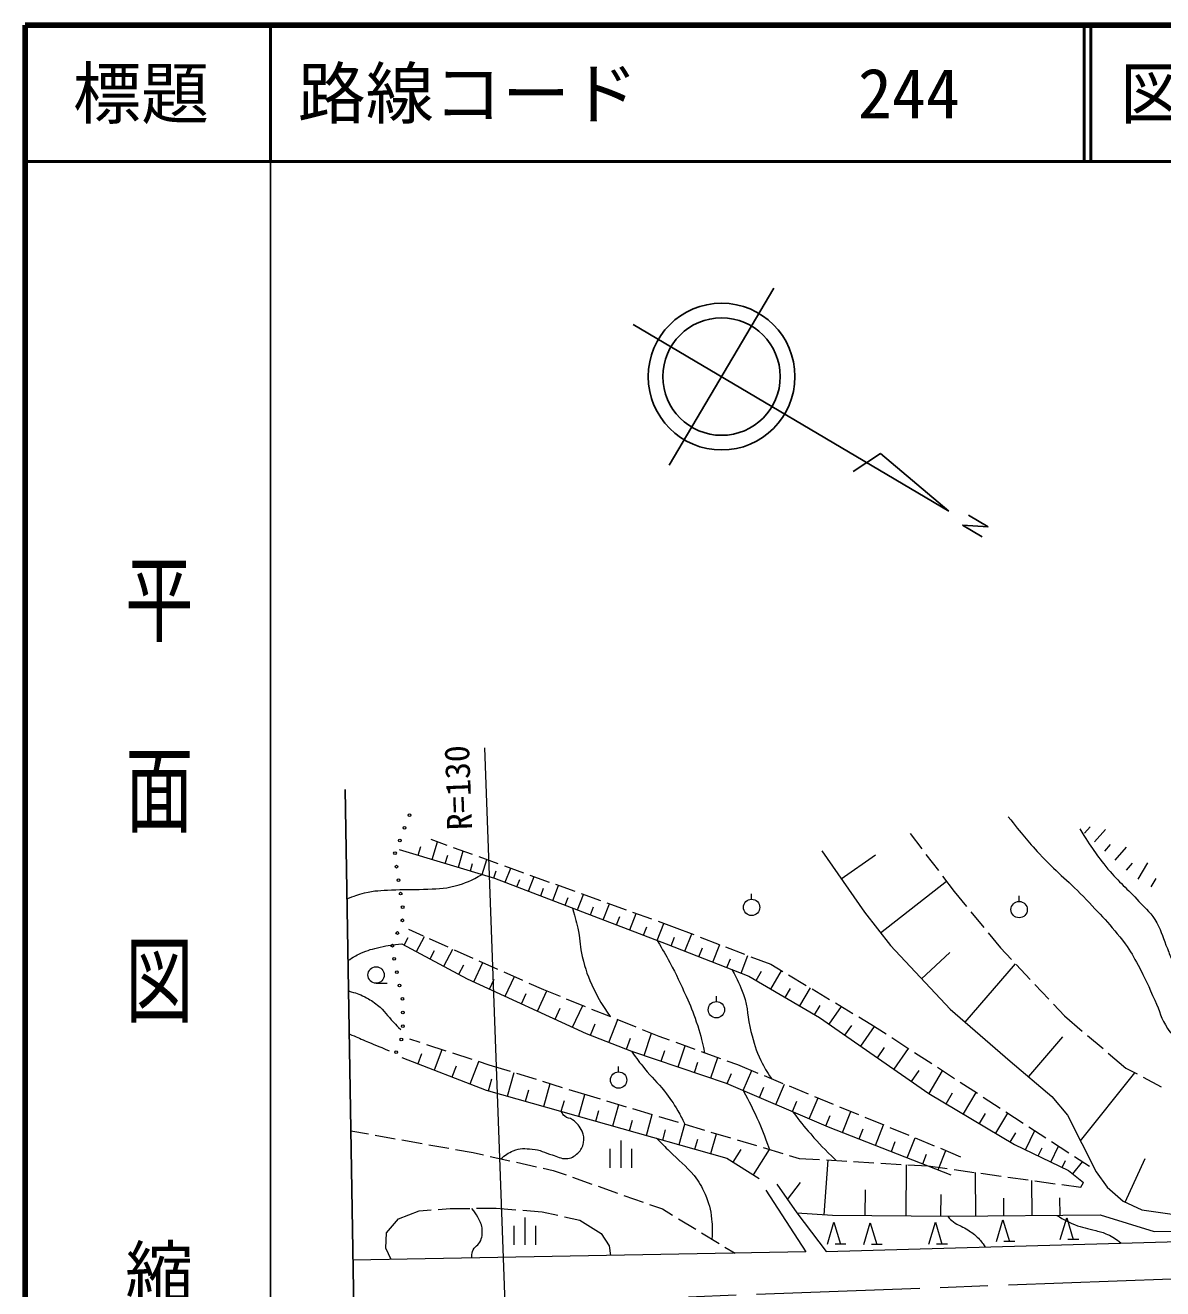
# Model space of a CAD drawing. Units: millimetres, scale not verified. Extents: x 40000 to 680000, y 20000 to 380000.
# Drawn here: x 40000 to 123526, y 287252 to 380000 of the extents above; entities that cross this region are included whole.
import ezdxf
from ezdxf.enums import TextEntityAlignment as Align

# ---------------------------------------------------------------- set-up
doc = ezdxf.new("R2010")
doc.units = ezdxf.units.MM
doc.header["$LTSCALE"] = 1000
doc.linetypes.add('CHAIN', pattern=[18.5, 12, -1.5, 3.5, -1.5])
for name, color, linetype, lineweight in [('M-BMK', 2, 'CHAIN', 13), ('M-BMK-OTRS', 5, 'Continuous', 25), ('M-BMK-SRVR', 3, 'Continuous', 25), ('M-STR-HTXT', 7, 'Continuous', 13), ('M-TTL', 2, 'Continuous', 140), ('M-TTL-BAND', 7, 'Continuous', 25), ('M-TTL-LINE', 7, 'Continuous', 50), ('M-WORK', 1, 'Continuous', 13)]:
    doc.layers.add(name, color=color, linetype=linetype, lineweight=lineweight)
doc.layers.add('M-TTL-TXT', color=7, linetype='Continuous')
doc.styles.add('@ＭＳ ゴシック', font='')
doc.styles.add('ＭＳ ゴシック', font='')
doc.styles.get('@ＭＳ ゴシック').set_extended_font_data('@MS Gothic')
doc.styles.get('ＭＳ ゴシック').set_extended_font_data('MS Gothic')

msp = doc.modelspace()

# ---------------------------------------------------------------- linework, layer by layer
at = {"layer": 'M-BMK'}
msp.add_line((75213, 286171), (174219, 289815), dxfattribs=at)
at = {"layer": 'M-BMK-OTRS'}
msp.add_line((64120, 285751), (63483, 323899), dxfattribs=at)
at = {"layer": 'M-BMK-SRVR'}
for p, q in [((87293, 347716), (94966, 360701)), ((107825, 344343), (84637, 358045)), ((102808, 348559), (100784, 347252)), ((107825, 344343), (102808, 348559)), ((110702, 343188), (108828, 343294)), ((108828, 343294), (110269, 342452)), ((109271, 344034), (110702, 343188))]:
    msp.add_line(p, q, dxfattribs=at)
for radius in [5387, 4309]:
    msp.add_circle((91130, 354209), radius, dxfattribs=at)
at = {"layer": 'M-STR-HTXT'}
msp.add_line((73713, 326947), (75213, 286171), dxfattribs=at)
at = {"layer": 'M-TTL'}
for p, q in [((40000, 380000), (40000, 20000)), ((680000, 380000), (40000, 380000))]:
    msp.add_line(p, q, dxfattribs=at)
at = {"layer": 'M-TTL-BAND'}
msp.add_line((58000, 370000), (58000, 20000), dxfattribs=at)
at = {"layer": 'M-TTL-LINE'}
for p, q in [((58000, 380000), (58000, 370000)), ((117750, 380000), (117750, 370000)), ((118250, 380000), (118250, 370000)), ((40000, 370000), (680000, 370000))]:
    msp.add_line(p, q, dxfattribs=at)
at = {"layer": 'M-WORK'}
for p, q in [((117789, 320701), (118193, 321157)), ((118518, 320055), (119325, 320966)), ((69773, 320246), (70946, 319823)), ((69884, 318761), (70275, 320065)), ((104975, 320663), (105838, 319535)), ((67465, 319485), (74456, 317392)), ((68841, 319073), (69036, 319725)), ((70843, 318474), (71022, 319073)), ((71416, 319653), (72827, 319144)), ((71801, 318187), (72160, 319385)), ((98489, 319387), (101619, 314900)), ((99913, 317346), (102433, 319103)), ((106141, 319137), (107052, 317946)), ((119276, 319383), (119696, 319856)), ((120034, 318710), (120875, 319658)), ((72682, 317923), (72846, 318474)), ((73297, 318975), (74708, 318466)), ((73562, 317660), (73892, 318760)), ((75179, 318296), (76590, 317787)), ((75246, 317089), (75644, 318128)), ((120855, 317982), (121310, 318495)), ((121728, 317326), (122430, 318504)), ((74415, 317404), (74574, 317937)), ((74456, 317392), (87064, 312564)), ((76104, 316761), (76309, 317297)), ((76962, 316432), (77372, 317504)), ((77060, 317617), (78471, 317108)), ((107356, 317548), (108219, 316420)), ((122687, 316754), (123045, 317354)), ((77847, 316093), (78059, 316647)), ((78732, 315754), (79156, 316861)), ((78941, 316938), (80352, 316429)), ((102811, 313376), (107651, 317162)), ((108219, 316420), (109122, 315315)), ((79646, 315404), (79865, 315975)), ((80560, 315054), (80998, 316197)), ((80823, 316260), (82234, 315751)), ((82447, 314332), (82898, 315511)), ((82704, 315581), (84115, 315072)), ((93338, 315848), (93338, 316248)), ((112981, 315683), (112981, 316083)), ((81503, 314693), (81729, 315283)), ((83420, 313959), (83653, 314567)), ((84394, 313586), (84860, 314803)), ((84585, 314902), (85996, 314393)), ((101619, 314900), (103546, 312437)), ((109439, 314928), (110388, 313766)), ((68132, 313638), (69208, 313158)), ((85399, 313201), (85639, 313829)), ((86404, 312816), (86885, 314073)), ((86467, 314223), (87640, 313800)), ((87640, 313800), (89088, 313243)), ((67656, 312565), (72461, 310005)), ((67831, 312472), (68127, 313029)), ((68721, 311998), (69314, 313111)), ((69664, 312954), (71034, 312343)), ((87064, 312564), (93136, 310198)), ((87424, 312423), (87672, 313060)), ((88443, 312026), (88940, 313300)), ((89555, 313063), (90955, 312524)), ((110705, 313379), (111608, 312274)), ((69723, 311464), (70057, 312090)), ((70725, 310930), (71393, 312182)), ((71491, 312139), (72860, 311527)), ((89469, 311627), (89719, 312268)), ((90495, 311227), (90994, 312509)), ((91421, 312345), (92821, 311806)), ((92560, 310423), (93063, 311713)), ((103546, 312437), (107911, 307779)), ((105821, 310009), (107882, 311941)), ((111608, 312274), (112419, 311413)), ((71826, 310343), (72193, 311031)), ((72941, 309783), (73594, 311200)), ((73317, 311323), (74686, 310712)), ((91527, 310825), (91779, 311470)), ((93288, 311626), (94736, 311069)), ((94736, 311069), (95627, 310538)), ((109022, 306825), (112702, 311112)), ((112762, 311049), (113790, 309957)), ((72461, 310005), (81191, 305981)), ((74096, 309251), (74429, 309973)), ((75143, 310508), (76513, 309896)), ((75251, 308719), (75917, 310163)), ((93136, 310198), (98330, 307150)), ((93675, 309882), (94069, 310552)), ((94748, 309252), (95535, 310593)), ((96056, 310282), (97345, 309514)), ((65763, 309682), (66563, 309682)), ((76436, 308172), (76778, 308913)), ((76969, 309693), (78045, 309212)), ((77622, 307626), (78305, 309108)), ((78045, 309212), (79268, 308720)), ((95809, 308629), (96198, 309292)), ((96870, 308007), (97649, 309333)), ((97774, 309258), (99063, 308490)), ((114133, 309593), (115161, 308500)), ((79731, 308533), (81123, 307972)), ((80194, 306441), (80935, 308048)), ((90752, 308331), (90752, 308731)), ((97966, 307363), (98368, 308048)), ((99028, 306666), (99932, 307972)), ((99492, 308234), (100781, 307466)), ((115504, 308136), (116315, 307275)), ((78908, 307033), (79278, 307837)), ((81587, 307786), (82978, 307225)), ((82853, 305333), (83507, 307012)), ((83442, 307038), (84833, 306478)), ((98330, 307150), (106353, 301590)), ((101210, 307210), (102101, 306679)), ((107911, 307779), (112325, 303967)), ((116315, 307275), (117618, 306169)), ((81511, 305857), (81838, 306696)), ((85297, 306291), (86519, 305798)), ((100192, 305860), (100696, 306587)), ((101356, 305053), (102364, 306508)), ((102101, 306679), (103208, 305959)), ((68213, 305591), (68984, 305340)), ((69459, 305185), (70886, 304721)), ((81191, 305981), (84507, 304689)), ((84140, 304832), (84454, 305636)), ((85443, 304373), (85994, 306010)), ((86519, 305798), (87294, 305517)), ((87764, 305346), (89174, 304835)), ((103628, 305686), (104885, 304868)), ((113687, 302820), (116190, 305736)), ((117999, 305846), (119143, 304875)), ((67660, 304233), (73838, 301835)), ((68841, 303775), (69132, 304524)), ((70039, 303310), (70620, 304808)), ((71361, 304567), (72787, 304102)), ((84507, 304689), (91458, 302347)), ((86691, 303953), (86954, 304733)), ((87939, 303533), (88464, 305093)), ((89644, 304664), (91054, 304153)), ((90345, 302722), (90851, 304226)), ((102577, 304207), (103106, 304970)), ((103799, 303360), (104857, 304887)), ((105304, 304596), (106562, 303778)), ((119524, 304552), (120826, 303446)), ((71354, 302800), (71673, 303622)), ((72669, 302289), (73308, 303933)), ((73263, 303948), (74033, 303697)), ((74033, 303697), (75602, 303213)), ((83571, 303173), (83571, 303573)), ((89142, 303128), (89395, 303880)), ((91524, 303982), (92299, 303701)), ((92299, 303701), (93790, 303086)), ((106981, 303505), (108238, 302687)), ((112325, 303967), (115381, 301365)), ((120826, 303446), (121636, 303018)), ((74017, 301785), (74261, 302650)), ((75401, 301393), (75891, 303124)), ((76080, 303066), (77514, 302624)), ((77991, 302477), (79425, 302035)), ((91548, 302309), (91862, 303040)), ((92718, 301807), (93345, 303270)), ((94252, 302896), (95639, 302324)), ((105080, 302472), (105635, 303273)), ((106362, 301585), (107361, 303258)), ((108657, 302415), (109915, 301597)), ((117498, 298103), (121477, 303102)), ((122078, 302785), (123404, 302084)), ((73838, 301835), (91519, 296836)), ((76736, 301016), (76972, 301850)), ((78071, 300639), (78543, 302307)), ((79903, 301888), (81471, 301405)), ((80644, 299911), (81099, 301519)), ((91458, 302347), (98969, 299128)), ((93915, 301294), (94236, 302042)), ((95112, 300781), (95753, 302277)), ((96101, 302134), (97488, 301562)), ((106353, 301590), (112645, 297834)), ((107623, 300832), (108093, 301620)), ((108884, 300079), (109825, 301655)), ((79358, 300275), (79585, 301079)), ((81471, 301405), (82206, 301185)), ((82685, 301042), (84122, 300613)), ((83154, 299201), (83598, 300770)), ((96336, 300257), (96663, 301022)), ((97559, 299732), (98215, 301262)), ((97950, 301371), (99337, 300800)), ((99799, 300609), (101186, 300038)), ((110334, 301324), (111591, 300506)), ((115381, 301365), (116535, 300000)), ((81899, 299556), (82121, 300340)), ((84381, 298854), (84598, 299621)), ((84601, 300470), (86039, 300042)), ((85608, 298507), (86041, 300041)), ((86518, 299899), (87955, 299470)), ((98783, 299208), (99111, 299973)), ((100021, 298718), (100627, 300268)), ((101649, 299847), (103035, 299275)), ((110071, 299370), (110515, 300113)), ((111259, 298661), (112145, 300146)), ((112010, 300234), (113268, 299416)), ((116535, 300000), (118649, 295838)), ((63902, 298851), (65198, 298619)), ((86807, 298168), (87019, 298918)), ((88006, 297829), (88430, 299328)), ((88434, 299327), (89872, 298898)), ((90351, 298755), (91788, 298326)), ((98969, 299128), (107967, 295617)), ((101226, 298248), (101519, 299000)), ((102430, 297778), (103017, 299283)), ((103498, 299085), (104884, 298513)), ((112334, 298020), (112735, 298692)), ((113446, 297448), (114125, 298858)), ((113687, 299143), (114944, 298325)), ((65690, 298531), (67167, 298266)), ((67659, 298178), (69135, 297913)), ((69627, 297825), (71104, 297560)), ((83746, 296132), (83746, 298132)), ((89178, 297498), (89385, 298231)), ((90350, 297167), (90764, 298632)), ((92267, 298183), (93705, 297754)), ((103598, 297322), (103883, 298052)), ((104767, 296866), (105337, 298327)), ((105347, 298323), (106733, 297751)), ((112645, 297834), (116596, 295932)), ((115363, 298053), (116621, 297235)), ((71596, 297472), (72893, 297240)), ((72893, 297240), (73638, 297074)), ((74126, 296966), (75590, 296642)), ((82946, 296132), (82946, 297532)), ((84546, 296132), (84546, 297532)), ((91519, 296836), (93884, 295349)), ((91984, 296544), (92571, 297477)), ((93478, 295604), (94652, 297471)), ((94184, 297611), (95621, 297182)), ((96100, 297039), (96835, 296820)), ((96835, 296820), (98329, 296732)), ((105901, 296423), (106178, 297132)), ((107036, 295980), (107589, 297398)), ((107196, 297560), (108687, 296946)), ((114382, 296998), (114663, 297583)), ((115317, 296548), (115880, 297717)), ((117040, 296962), (118147, 296242)), ((120756, 293611), (122225, 296813)), ((76079, 296533), (77543, 296209)), ((78031, 296101), (78776, 295935)), ((78776, 295935), (79714, 295604)), ((98668, 292686), (98963, 296695)), ((98828, 296703), (100326, 296615)), ((100825, 296585), (102322, 296497)), ((102821, 296468), (104319, 296380)), ((104684, 292596), (104715, 296357)), ((104818, 296351), (106312, 296263)), ((106312, 296263), (107704, 296068)), ((108199, 295999), (109685, 295792)), ((116144, 296149), (116393, 296666)), ((116596, 295932), (117710, 295056)), ((116924, 295674), (117633, 296576)), ((80186, 295438), (81600, 294938)), ((95969, 293812), (96923, 295054)), ((109796, 292585), (109768, 295780)), ((110180, 295723), (111666, 295515)), ((112161, 295446), (113647, 295238)), ((113926, 292621), (113903, 295203)), ((114142, 295169), (115627, 294962)), ((117515, 294698), (117710, 295056)), ((118649, 295838), (119446, 294716)), ((82071, 294772), (83486, 294272)), ((83957, 294105), (85372, 293606)), ((94382, 294487), (97308, 289951)), ((95192, 294932), (96647, 292835)), ((101675, 292621), (101691, 294502)), ((107240, 292574), (107253, 294172)), ((116122, 294893), (117515, 294698)), ((119446, 294716), (120616, 293675)), ((70314, 293079), (71193, 293146)), ((71193, 293146), (72642, 293152)), ((73142, 293154), (74591, 293159)), ((74591, 293159), (76027, 293052)), ((85843, 293439), (86781, 293108)), ((86781, 293108), (87531, 292652)), ((111861, 292603), (111850, 293894)), ((115991, 292640), (115980, 293930)), ((120616, 293675), (121998, 293041)), ((66533, 291354), (67409, 292390)), ((67409, 292390), (68936, 292974)), ((68936, 292974), (69815, 293041)), ((76526, 293015), (77963, 292907)), ((76699, 290480), (76699, 292480)), ((77963, 292907), (79099, 292650)), ((79587, 292540), (80724, 292283)), ((80724, 292283), (82290, 291314)), ((87958, 292392), (89240, 291613)), ((96647, 292835), (98809, 289973)), ((96647, 292835), (99270, 292641)), ((99270, 292641), (107952, 292568)), ((107952, 292568), (118926, 292666)), ((111307, 290708), (111787, 292308)), ((111787, 292308), (112267, 290708)), ((115996, 290854), (116476, 292454)), ((116476, 292454), (116956, 290854)), ((118926, 292666), (122893, 291463)), ((121998, 293041), (129997, 291920)), ((66480, 290239), (66533, 291354)), ((75899, 290480), (75899, 291880)), ((77499, 290480), (77499, 291880)), ((82290, 291314), (82874, 290398)), ((89667, 291353), (90948, 290574)), ((98903, 290529), (99383, 292129)), ((99383, 292129), (99863, 290529)), ((101569, 290497), (102049, 292097)), ((102049, 292097), (102529, 290497)), ((106355, 290529), (106835, 292129)), ((106835, 292129), (107315, 290529)), ((122893, 291463), (130705, 291491)), ((82874, 290398), (82967, 289693)), ((91376, 290314), (92126, 289858)), ((98809, 289973), (138681, 291119)), ((100263, 290529), (99463, 290529)), ((102929, 290497), (102129, 290497)), ((107715, 290529), (106915, 290529)), ((112667, 290708), (111867, 290708)), ((117356, 290854), (116556, 290854)), ((97308, 289951), (64060, 289353)), ((66865, 289404), (66480, 290239))]:
    msp.add_line(p, q, dxfattribs=at)
for centre, radius in [((68211, 322024), 100), ((67857, 321089), 100), ((67502, 320154), 100), ((67148, 319219), 100), ((67268, 318233), 100), ((67416, 317244), 100), ((67565, 316255), 100), ((67713, 315266), 100), ((93338, 315248), 600), ((112981, 315083), 600), ((67689, 314297), 100), ((67323, 313366), 100), ((66956, 312436), 100), ((65763, 310282), 600), ((67085, 311462), 100), ((67287, 310483), 100), ((67489, 309504), 100), ((67691, 308524), 100), ((90752, 307731), 600), ((67722, 307527), 100), ((67732, 306527), 100), ((67615, 305551), 100), ((67238, 304625), 100), ((83571, 302573), 600)]:
    msp.add_circle(centre, radius, dxfattribs=at)
for points, knots in [([(112175, 321904), (113227, 320577), (113541, 320201), (114485, 319170), (115668, 317876), (116482, 317300), (117697, 316037), (118950, 314734), (119671, 314011), (120760, 312569), (121193, 311995), (121365, 311623), (121716, 310996), (122260, 310025), (122481, 309436), (122951, 308427), (123325, 307623), (123381, 307086), (123886, 306356), (124166, 305953), (124287, 305791), (124680, 305381)], [0, 0, 0, 0, 1, 1, 1, 2, 2, 2, 3, 3, 3, 4, 4, 4, 5, 5, 5, 6, 6, 6, 7, 7, 7, 7]), ([(117435, 321021), (118329, 319596), (118603, 319142), (119506, 318054), (120325, 317069), (120922, 316641), (121776, 315685), (122309, 315088), (122709, 314816), (123090, 314112), (123470, 313409), (123558, 312957), (123866, 312220), (124020, 311854), (124062, 311626), (124265, 311285), (124471, 310937), (124589, 310813), (124908, 310474)], [0, 0, 0, 0, 1, 1, 1, 2, 2, 2, 3, 3, 3, 4, 4, 4, 5, 5, 5, 6, 6, 6, 6]), ([(63617, 315868), (64191, 316109), (64391, 316175), (64907, 316307), (65659, 316499), (66107, 316479), (66882, 316526), (67804, 316583), (68325, 316516), (69247, 316575), (70155, 316633), (70685, 316584), (71564, 316819), (72382, 317037), (72708, 317203), (73562, 317660)], [0, 0, 0, 0, 1, 1, 1, 2, 2, 2, 3, 3, 3, 4, 4, 4, 5, 5, 5, 5]), ([(80186, 315197), (80419, 314389), (80486, 314153), (80624, 313471), (80766, 312763), (80716, 312343), (80892, 311642), (81133, 310681), (81317, 310146), (81745, 309252), (82141, 308427), (82337, 308129), (82944, 307239)], [0, 0, 0, 0, 1, 1, 1, 2, 2, 2, 3, 3, 3, 4, 4, 4, 4]), ([(63693, 311336), (64106, 311610), (64251, 311693), (64634, 311873), (65165, 312122), (65494, 312192), (66065, 312328), (66676, 312473), (66913, 312493), (67656, 312565)], [0, 0, 0, 0, 1, 1, 1, 2, 2, 2, 3, 3, 3, 3]), ([(86404, 312816), (86860, 312053), (86979, 311839), (87325, 311199), (87834, 310254), (88089, 309707), (88528, 308727), (88852, 308004), (89021, 307592), (89275, 306842), (89569, 305975), (89636, 305653), (89880, 304579)], [0, 0, 0, 0, 1, 1, 1, 2, 2, 2, 3, 3, 3, 4, 4, 4, 4]), ([(91894, 310682), (92338, 309875), (92472, 309586), (92738, 308841), (93103, 307822), (93008, 307171), (93291, 306126), (93521, 305277), (93634, 304786), (94023, 303996), (94287, 303460), (94402, 303257), (94794, 302673)], [0, 0, 0, 0, 1, 1, 1, 2, 2, 2, 3, 3, 3, 4, 4, 4, 4]), ([(63730, 309109), (64289, 308951), (64486, 308902), (64930, 308675), (65320, 308476), (65528, 308339), (65873, 308068), (66400, 307653), (66573, 307290), (67043, 306811), (67253, 306598), (67321, 306527), (67585, 306269)], [0, 0, 0, 0, 1, 1, 1, 2, 2, 2, 3, 3, 3, 4, 4, 4, 4]), ([(63783, 305959), (64359, 305713), (64504, 305652), (64968, 305456), (65652, 305168), (65868, 305079), (66723, 304725)], [0, 0, 0, 0, 1, 1, 1, 2, 2, 2, 2]), ([(84507, 304689), (84955, 304070), (85084, 303900), (85477, 303412), (86018, 302739), (86412, 302437), (86940, 301754), (87355, 301216), (87578, 300904), (87915, 300315), (88131, 299938), (88205, 299801), (88430, 299328)], [0, 0, 0, 0, 1, 1, 1, 2, 2, 2, 3, 3, 3, 4, 4, 4, 4]), ([(92718, 301807), (93221, 300871), (93360, 300602), (93722, 299806), (94128, 298912), (94241, 298591), (94652, 297471)], [0, 0, 0, 0, 1, 1, 1, 2, 2, 2, 2]), ([(74921, 296790), (75267, 297093), (75438, 297218), (75830, 297375), (76336, 297577), (76676, 297553), (77218, 297505), (77820, 297451), (78121, 297234), (78703, 297071), (79099, 296961), (79310, 296783), (79721, 296800), (80092, 296817), (80305, 296960), (80578, 297212), (80825, 297441), (80931, 297639), (80989, 297971), (81046, 298294), (81036, 298511), (80892, 298806), (80701, 299197), (80524, 299399), (80177, 299662), (79985, 299807), (79788, 299746), (79613, 299911), (79487, 300030), (79438, 300107), (79358, 300275)], [0, 0, 0, 0, 1, 1, 1, 2, 2, 2, 3, 3, 3, 4, 4, 4, 5, 5, 5, 6, 6, 6, 7, 7, 7, 8, 8, 8, 9, 9, 9, 10, 10, 10, 10]), ([(96336, 300257), (96950, 299458), (97129, 299236), (97673, 298611), (98366, 297814), (98632, 297563), (99546, 296661)], [0, 0, 0, 0, 1, 1, 1, 2, 2, 2, 2]), ([(86362, 298294), (86818, 297829), (86936, 297711), (87306, 297340), (88004, 296638), (88479, 296322), (89110, 295559), (89505, 295082), (89660, 294758), (89915, 294194), (90220, 293520), (90322, 293100), (90403, 292365), (90465, 291795), (90463, 291559), (90415, 290898)], [0, 0, 0, 0, 1, 1, 1, 2, 2, 2, 3, 3, 3, 4, 4, 4, 5, 5, 5, 5]), ([(72787, 289510), (72776, 289711), (72793, 289805), (72839, 289987), (72936, 290371), (73321, 290422), (73449, 290797), (73566, 291137), (73586, 291356), (73542, 291713), (73501, 292045), (73382, 292214), (73224, 292509), (73082, 292775), (73012, 292871), (72799, 293152)], [0, 0, 0, 0, 1, 1, 1, 2, 2, 2, 3, 3, 3, 4, 4, 4, 5, 5, 5, 5]), ([(107738, 292570), (107914, 292370), (107985, 292307), (108163, 292160), (108483, 291895), (108741, 291864), (109092, 291642), (109424, 291432), (109621, 291320), (109901, 291045), (110163, 290788), (110251, 290661), (110485, 290309)], [0, 0, 0, 0, 1, 1, 1, 2, 2, 2, 3, 3, 3, 4, 4, 4, 4]), ([(115755, 292638), (116321, 292289), (116517, 292176), (117043, 291961), (117636, 291718), (118009, 291706), (118623, 291523), (118957, 291422), (119153, 291385), (119472, 291244), (119901, 291055), (120050, 290925), (120481, 290596)], [0, 0, 0, 0, 1, 1, 1, 2, 2, 2, 3, 3, 3, 4, 4, 4, 4])]:
    msp.add_open_spline(points, degree=3, knots=knots, dxfattribs=at)

# ---------------------------------------------------------------- texts
at = {"layer": 'M-STR-HTXT', "style": 'ＭＳ ゴシック'}
msp.add_text('R=130', height=1833, rotation=92.108, dxfattribs=at).set_placement((71786, 324030), align=Align.MIDDLE_CENTER)
at = {"layer": 'M-TTL-BAND', "style": '@ＭＳ ゴシック', "width": 1.4}
msp.add_text('平  面  図', height=3666, rotation=270, dxfattribs=at).set_placement((49777, 306475), align=Align.MIDDLE_RIGHT)
at = {"layer": 'M-TTL-BAND', "style": '@ＭＳ ゴシック'}
msp.add_text('縮尺千分の一', height=3666, rotation=270, dxfattribs=at).set_placement((49777, 261030), align=Align.MIDDLE_RIGHT)
at = {"layer": 'M-TTL-TXT', "style": 'ＭＳ ゴシック'}
msp.add_text('標題', height=3666, dxfattribs=at).set_placement((48500, 375000), align=Align.MIDDLE_CENTER)
for s, p in [('路線コード', (60000, 375000)), ('244', (101142, 375000)), ('図面コード', (120380, 375000))]:
    msp.add_text(s, height=3666, dxfattribs=at).set_placement(p, align=Align.MIDDLE_LEFT)

doc.saveas('drawing.dxf')
